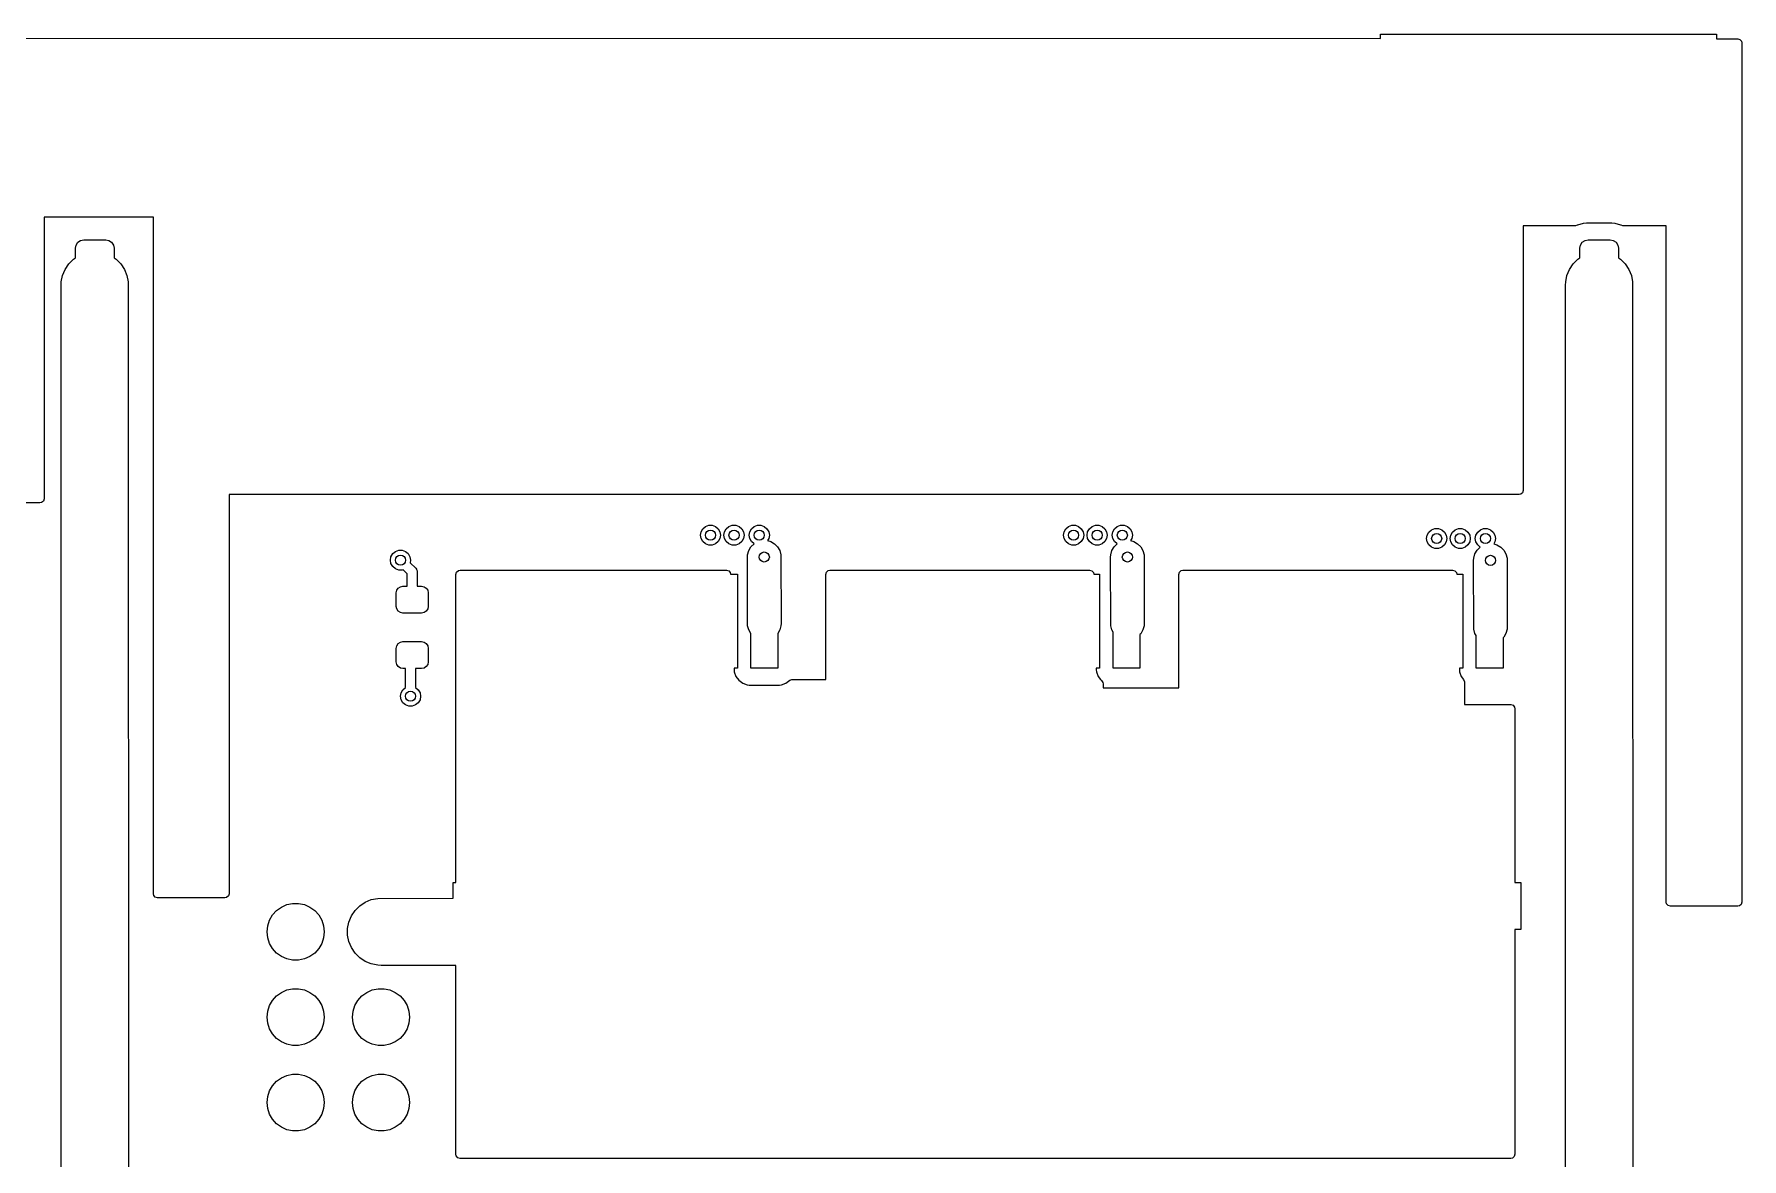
# Model space of a CAD drawing. Extents: x 40 to 339, y -158 to -43.
# Drawn here: x 288 to 338.8, y -135 to -101.5 of the extents above; entities that cross this region are included whole.
import ezdxf

# ---------------------------------------------------------------- set-up
doc = ezdxf.new("R2010")
doc.units = 0
doc.layers.add('BLACK', color=7, linetype='CONTINUOUS')

msp = doc.modelspace()

# ---------------------------------------------------------------- linework, layer by layer
at = {"layer": 'BLACK', "linetype": 'CONTINUOUS'}
for p, q in [((328, -101.682198), (328, -101.55)), ((328, -101.55), (338, -101.55)), ((338, -101.55), (338, -101.684831)), ((210.874026, -101.651362), (328, -101.682198)), ((338, -101.684831), (338.626035, -101.684996)), ((338.626035, -101.684996), (338.693067, -101.704698)), ((338.693067, -101.704698), (338.738808, -101.757514)), ((338.738808, -101.757514), (338.75, -101.808996)), ((338.75, -101.808996), (338.75, -127.376)), ((291.5, -107), (288.25, -107)), ((288.25, -107), (288.25, -115.376)), ((291.5, -127.126), (291.5, -107)), ((334.130997, -107.169308), (334.02822, -107.179807)), ((334.131015, -107.169307), (334.130997, -107.169308)), ((334.881027, -107.169307), (334.131015, -107.169307)), ((334.983812, -107.179807), (334.881027, -107.169307)), ((289.336661, -107.688837), (289.432332, -107.669807)), ((289.432332, -107.669807), (290.082332, -107.669807)), ((290.082332, -107.669807), (290.178003, -107.688837)), ((333.802187, -107.25), (332.25, -107.25)), ((332.25, -107.25), (332.25, -115.126)), ((333.85387, -107.235334), (333.802187, -107.25)), ((333.855135, -107.238047), (333.85387, -107.235334)), ((333.861685, -107.234992), (333.855135, -107.238047)), ((334.028217, -107.179808), (333.861685, -107.234992)), ((334.02822, -107.179807), (334.028217, -107.179808)), ((334.085346, -107.688837), (334.181017, -107.669807)), ((334.181017, -107.669807), (334.831017, -107.669807)), ((334.831017, -107.669807), (334.926688, -107.688837)), ((334.983814, -107.179808), (334.983812, -107.179807)), ((335.150351, -107.234993), (334.983814, -107.179808)), ((335.150353, -107.234994), (335.150351, -107.234993)), ((335.156899, -107.238047), (335.150353, -107.234994)), ((335.158163, -107.235334), (335.156899, -107.238047)), ((335.209847, -107.25), (335.158163, -107.235334)), ((336.5, -107.25), (335.209847, -107.25)), ((336.5, -127.376), (336.5, -107.25)), ((289.182332, -107.919807), (289.201362, -107.824136)), ((289.182332, -108.207111), (289.182332, -107.919807)), ((289.201362, -107.824136), (289.255555, -107.74303)), ((289.255555, -107.74303), (289.336661, -107.688837)), ((290.178003, -107.688837), (290.259109, -107.74303)), ((290.259109, -107.74303), (290.313302, -107.824136)), ((290.313302, -107.824136), (290.332332, -107.919807)), ((290.332332, -107.919807), (290.332332, -108.207111)), ((333.931017, -107.919807), (333.950047, -107.824136)), ((333.931017, -108.207111), (333.931017, -107.919807)), ((333.950047, -107.824136), (334.00424, -107.74303)), ((334.00424, -107.74303), (334.085346, -107.688837)), ((334.926688, -107.688837), (335.007794, -107.74303)), ((335.007794, -107.74303), (335.061987, -107.824136)), ((335.061987, -107.824136), (335.081017, -107.919807)), ((335.081017, -107.919807), (335.081017, -108.207111)), ((288.800392, -108.729522), (288.875411, -108.54841)), ((288.875411, -108.54841), (288.984322, -108.385414)), ((288.984322, -108.385414), (289.122939, -108.246797)), ((289.122939, -108.246797), (289.182332, -108.207111)), ((290.332332, -108.207111), (290.391725, -108.246797)), ((290.391725, -108.246797), (290.530342, -108.385414)), ((290.530342, -108.385414), (290.639253, -108.54841)), ((290.639253, -108.54841), (290.714272, -108.729522)), ((333.549077, -108.729522), (333.624096, -108.54841)), ((333.624096, -108.54841), (333.733007, -108.385414)), ((333.733007, -108.385414), (333.871624, -108.246797)), ((333.871624, -108.246797), (333.931017, -108.207111)), ((335.081017, -108.207111), (335.14041, -108.246797)), ((335.14041, -108.246797), (335.279027, -108.385414)), ((335.279027, -108.385414), (335.387938, -108.54841)), ((335.387938, -108.54841), (335.462957, -108.729522)), ((288.757332, -109.019807), (288.762147, -108.92179)), ((288.761977, -148.418958), (288.757332, -109.019807)), ((288.762147, -108.92179), (288.800392, -108.729522)), ((290.714272, -108.729522), (290.752517, -108.92179)), ((290.752517, -108.92179), (290.757174, -148.420182)), ((333.506017, -109.019807), (333.510832, -108.92179)), ((333.510276, -148.446415), (333.506017, -109.019807)), ((333.510832, -108.92179), (333.549077, -108.729522)), ((335.462957, -108.729522), (335.501202, -108.92179)), ((335.501202, -108.92179), (335.505471, -148.44764)), ((332.126, -115.25), (293.75, -115.25)), ((293.75, -115.25), (293.75, -127.126)), ((332.177511, -115.238794), (332.126, -115.25)), ((332.230315, -115.193039), (332.177511, -115.238794)), ((332.25, -115.126), (332.230315, -115.193039)), ((288.126, -115.5), (249, -115.5)), ((288.177511, -115.488794), (288.126, -115.5)), ((288.230315, -115.443039), (288.177511, -115.488794)), ((288.25, -115.376), (288.230315, -115.443039)), ((307.790424, -116.354201), (307.842519, -116.263971)), ((307.842519, -116.263971), (307.922332, -116.196999)), ((307.922332, -116.196999), (308.020238, -116.161365)), ((308.020238, -116.161365), (308.124426, -116.161365)), ((308.124426, -116.161365), (308.222332, -116.196999)), ((308.222332, -116.196999), (308.302145, -116.263971)), ((308.302145, -116.263971), (308.35424, -116.354201)), ((308.490424, -116.354201), (308.542519, -116.263971)), ((308.542519, -116.263971), (308.622332, -116.196999)), ((308.622332, -116.196999), (308.720238, -116.161365)), ((308.720238, -116.161365), (308.824426, -116.161365)), ((308.824426, -116.161365), (308.922332, -116.196999)), ((308.922332, -116.196999), (309.002145, -116.263971)), ((309.002145, -116.263971), (309.05424, -116.354201)), ((309.240424, -116.354201), (309.292519, -116.263971)), ((309.292519, -116.263971), (309.372332, -116.196999)), ((309.372332, -116.196999), (309.470238, -116.161365)), ((309.470238, -116.161365), (309.574426, -116.161365)), ((309.574426, -116.161365), (309.672332, -116.196999)), ((309.672332, -116.196999), (309.752145, -116.263971)), ((309.752145, -116.263971), (309.80424, -116.354201)), ((318.590424, -116.354201), (318.642519, -116.263971)), ((318.642519, -116.263971), (318.722332, -116.196999)), ((318.722332, -116.196999), (318.820238, -116.161365)), ((318.820238, -116.161365), (318.924426, -116.161365)), ((318.924426, -116.161365), (319.022332, -116.196999)), ((319.022332, -116.196999), (319.102145, -116.263971)), ((319.102145, -116.263971), (319.15424, -116.354201)), ((319.290424, -116.354201), (319.342519, -116.263971)), ((319.342519, -116.263971), (319.422332, -116.196999)), ((319.422332, -116.196999), (319.520238, -116.161365)), ((319.520238, -116.161365), (319.624426, -116.161365)), ((319.624426, -116.161365), (319.722332, -116.196999)), ((319.722332, -116.196999), (319.802145, -116.263971)), ((319.802145, -116.263971), (319.85424, -116.354201)), ((320.040424, -116.354201), (320.092519, -116.263971)), ((320.092519, -116.263971), (320.172332, -116.196999)), ((320.172332, -116.196999), (320.270238, -116.161365)), ((320.270238, -116.161365), (320.374426, -116.161365)), ((320.374426, -116.161365), (320.472332, -116.196999)), ((320.472332, -116.196999), (320.552145, -116.263971)), ((320.552145, -116.263971), (320.60424, -116.354201)), ((329.442519, -116.363971), (329.522332, -116.296999)), ((329.522332, -116.296999), (329.620238, -116.261365)), ((329.620238, -116.261365), (329.724426, -116.261365)), ((329.724426, -116.261365), (329.822332, -116.296999)), ((329.822332, -116.296999), (329.902145, -116.363971)), ((330.142519, -116.363971), (330.222332, -116.296999)), ((330.222332, -116.296999), (330.320238, -116.261365)), ((330.320238, -116.261365), (330.424426, -116.261365)), ((330.424426, -116.261365), (330.522332, -116.296999)), ((330.522332, -116.296999), (330.602145, -116.363971)), ((330.892519, -116.363971), (330.972332, -116.296999)), ((330.972332, -116.296999), (331.070238, -116.261365)), ((331.070238, -116.261365), (331.174426, -116.261365)), ((331.174426, -116.261365), (331.272332, -116.296999)), ((331.272332, -116.296999), (331.352145, -116.363971)), ((307.772332, -116.456807), (307.790424, -116.354201)), ((307.790424, -116.559413), (307.772332, -116.456807)), ((307.842519, -116.649643), (307.790424, -116.559413)), ((307.922332, -116.716615), (307.842519, -116.649643)), ((308.020238, -116.752249), (307.922332, -116.716615)), ((308.124426, -116.752249), (308.020238, -116.752249)), ((308.222332, -116.716615), (308.124426, -116.752249)), ((308.302145, -116.649643), (308.222332, -116.716615)), ((308.35424, -116.559413), (308.302145, -116.649643)), ((308.35424, -116.354201), (308.372332, -116.456807)), ((308.372332, -116.456807), (308.35424, -116.559413)), ((308.472332, -116.456807), (308.490424, -116.354201)), ((308.490424, -116.559413), (308.472332, -116.456807)), ((308.542519, -116.649643), (308.490424, -116.559413)), ((308.622332, -116.716615), (308.542519, -116.649643)), ((308.720238, -116.752249), (308.622332, -116.716615)), ((308.824426, -116.752249), (308.720238, -116.752249)), ((308.922332, -116.716615), (308.824426, -116.752249)), ((309.002145, -116.649643), (308.922332, -116.716615)), ((309.05424, -116.559413), (309.002145, -116.649643)), ((309.05424, -116.354201), (309.072332, -116.456807)), ((309.072332, -116.456807), (309.05424, -116.559413)), ((309.210392, -116.915465), (309.275655, -116.802426)), ((309.222332, -116.456807), (309.240424, -116.354201)), ((309.240424, -116.559413), (309.222332, -116.456807)), ((309.292519, -116.649643), (309.240424, -116.559413)), ((309.275655, -116.802426), (309.366423, -116.711657)), ((309.366423, -116.711657), (309.292519, -116.649643)), ((309.80424, -116.559413), (309.769474, -116.619627)), ((309.769474, -116.619627), (309.863674, -116.644867)), ((309.80424, -116.354201), (309.822332, -116.456807)), ((309.822332, -116.456807), (309.80424, -116.559413)), ((309.863674, -116.644867), (309.976713, -116.71013)), ((309.976713, -116.71013), (310.069009, -116.802426)), ((310.069009, -116.802426), (310.134272, -116.915465)), ((318.572332, -116.456807), (318.590424, -116.354201)), ((318.590424, -116.559413), (318.572332, -116.456807)), ((318.642519, -116.649643), (318.590424, -116.559413)), ((318.722332, -116.716615), (318.642519, -116.649643)), ((318.820238, -116.752249), (318.722332, -116.716615)), ((318.924426, -116.752249), (318.820238, -116.752249)), ((319.022332, -116.716615), (318.924426, -116.752249)), ((319.102145, -116.649643), (319.022332, -116.716615)), ((319.15424, -116.559413), (319.102145, -116.649643)), ((319.15424, -116.354201), (319.172332, -116.456807)), ((319.172332, -116.456807), (319.15424, -116.559413)), ((319.272332, -116.456807), (319.290424, -116.354201)), ((319.290424, -116.559413), (319.272332, -116.456807)), ((319.342519, -116.649643), (319.290424, -116.559413)), ((319.422332, -116.716615), (319.342519, -116.649643)), ((319.520238, -116.752249), (319.422332, -116.716615)), ((319.624426, -116.752249), (319.520238, -116.752249)), ((319.722332, -116.716615), (319.624426, -116.752249)), ((319.802145, -116.649643), (319.722332, -116.716615)), ((319.85424, -116.559413), (319.802145, -116.649643)), ((319.85424, -116.354201), (319.872332, -116.456807)), ((319.872332, -116.456807), (319.85424, -116.559413)), ((320.010392, -116.915465), (320.075655, -116.802426)), ((320.022332, -116.456807), (320.040424, -116.354201)), ((320.040424, -116.559413), (320.022332, -116.456807)), ((320.092519, -116.649643), (320.040424, -116.559413)), ((320.075655, -116.802426), (320.166423, -116.711657)), ((320.166423, -116.711657), (320.092519, -116.649643)), ((320.60424, -116.559413), (320.569474, -116.619627)), ((320.569474, -116.619627), (320.663674, -116.644867)), ((320.60424, -116.354201), (320.622332, -116.456807)), ((320.622332, -116.456807), (320.60424, -116.559413)), ((320.663674, -116.644867), (320.776713, -116.71013)), ((320.776713, -116.71013), (320.869009, -116.802426)), ((320.869009, -116.802426), (320.934272, -116.915465)), ((329.372332, -116.556807), (329.390424, -116.454201)), ((329.390424, -116.659413), (329.372332, -116.556807)), ((329.390424, -116.454201), (329.442519, -116.363971)), ((329.442519, -116.749643), (329.390424, -116.659413)), ((329.522332, -116.816615), (329.442519, -116.749643)), ((329.620238, -116.852249), (329.522332, -116.816615)), ((329.822332, -116.816615), (329.724426, -116.852249)), ((329.902145, -116.749643), (329.822332, -116.816615)), ((329.902145, -116.363971), (329.95424, -116.454201)), ((329.95424, -116.659413), (329.902145, -116.749643)), ((329.95424, -116.454201), (329.972332, -116.556807)), ((329.972332, -116.556807), (329.95424, -116.659413)), ((330.072332, -116.556807), (330.090424, -116.454201)), ((330.090424, -116.659413), (330.072332, -116.556807)), ((330.090424, -116.454201), (330.142519, -116.363971)), ((330.142519, -116.749643), (330.090424, -116.659413)), ((330.222332, -116.816615), (330.142519, -116.749643)), ((330.320238, -116.852249), (330.222332, -116.816615)), ((330.522332, -116.816615), (330.424426, -116.852249)), ((330.602145, -116.749643), (330.522332, -116.816615)), ((330.602145, -116.363971), (330.65424, -116.454201)), ((330.65424, -116.659413), (330.602145, -116.749643)), ((330.65424, -116.454201), (330.672332, -116.556807)), ((330.672332, -116.556807), (330.65424, -116.659413)), ((330.822332, -116.556807), (330.840424, -116.454201)), ((330.840424, -116.659413), (330.822332, -116.556807)), ((330.840424, -116.454201), (330.892519, -116.363971)), ((330.892519, -116.749643), (330.840424, -116.659413)), ((330.875655, -116.902426), (330.966423, -116.811657)), ((330.966423, -116.811657), (330.892519, -116.749643)), ((331.352145, -116.363971), (331.40424, -116.454201)), ((331.40424, -116.659413), (331.369474, -116.719627)), ((331.369474, -116.719627), (331.463674, -116.744867)), ((331.40424, -116.454201), (331.422332, -116.556807)), ((331.422332, -116.556807), (331.40424, -116.659413)), ((331.463674, -116.744867), (331.576713, -116.81013)), ((331.576713, -116.81013), (331.669009, -116.902426)), ((298.55, -117.2), (298.568092, -117.097394)), ((298.568092, -117.302606), (298.55, -117.2)), ((298.568092, -117.097394), (298.620187, -117.007164)), ((298.620187, -117.392836), (298.568092, -117.302606)), ((298.620187, -117.007164), (298.7, -116.940192)), ((298.7, -116.940192), (298.797906, -116.904558)), ((298.797906, -116.904558), (298.902094, -116.904558)), ((298.902094, -116.904558), (299, -116.940192)), ((299, -116.940192), (299.079813, -117.007164)), ((299.079813, -117.007164), (299.131908, -117.097394)), ((299.131908, -117.097394), (299.15, -117.2)), ((299.15, -117.2), (299.136551, -117.276272)), ((299.136551, -117.276272), (299.306066, -117.443934)), ((309.172332, -117.106807), (309.17661, -117.041544)), ((309.17661, -119.15207), (309.172332, -117.106807)), ((309.17661, -117.041544), (309.210392, -116.915465)), ((310.134272, -116.915465), (310.168054, -117.041544)), ((310.168054, -117.041544), (310.172332, -119.086807)), ((319.972332, -117.106807), (319.97661, -117.041544)), ((319.97661, -119.15207), (319.972332, -117.106807)), ((319.97661, -117.041544), (320.010392, -116.915465)), ((320.934272, -116.915465), (320.968054, -117.041544)), ((320.968054, -117.041544), (320.972332, -119.086807)), ((329.724426, -116.852249), (329.620238, -116.852249)), ((330.424426, -116.852249), (330.320238, -116.852249)), ((330.772332, -117.206807), (330.77661, -117.141544)), ((330.77661, -119.25207), (330.772332, -117.206807)), ((330.77661, -117.141544), (330.810392, -117.015465)), ((330.810392, -117.015465), (330.875655, -116.902426)), ((331.669009, -116.902426), (331.734272, -117.015465)), ((331.734272, -117.015465), (331.768054, -117.141544)), ((331.768054, -117.141544), (331.772332, -119.186807)), ((298.7, -117.459808), (298.620187, -117.392836)), ((298.797906, -117.495442), (298.7, -117.459808)), ((298.902094, -117.495442), (298.797906, -117.495442)), ((298.926443, -117.486579), (298.902094, -117.495442)), ((299.050198, -117.608981), (298.926443, -117.486579)), ((299.051434, -117.975), (299.050198, -117.608981)), ((299.306066, -117.443934), (299.324721, -117.466665)), ((299.324721, -117.466665), (299.327747, -117.473971)), ((299.327747, -117.473971), (299.347118, -117.520736)), ((299.347118, -117.520736), (299.348651, -117.975)), ((300.5, -117.624), (300.519685, -117.556961)), ((300.5, -126.788057), (300.5, -117.624)), ((300.519685, -117.556961), (300.572489, -117.511206)), ((300.572489, -117.511206), (300.624, -117.5)), ((300.624, -117.5), (308.547832, -117.5)), ((308.547832, -117.5), (308.614871, -117.519685)), ((308.614871, -117.519685), (308.660626, -117.572489)), ((308.660626, -117.572489), (308.670539, -117.618057)), ((308.670539, -117.618057), (308.872332, -117.618057)), ((308.872332, -117.618057), (308.872332, -118.418057)), ((311.5, -117.624), (311.519685, -117.556961)), ((311.5, -120.75), (311.5, -117.624)), ((311.519685, -117.556961), (311.572489, -117.511206)), ((311.572489, -117.511206), (311.624, -117.5)), ((311.624, -117.5), (319.347832, -117.5)), ((319.347832, -117.5), (319.414871, -117.519685)), ((319.414871, -117.519685), (319.460626, -117.572489)), ((319.460626, -117.572489), (319.470539, -117.618057)), ((319.470539, -117.618057), (319.647332, -117.618057)), ((319.647332, -117.618057), (319.647332, -118.418057)), ((322, -117.624), (322.019685, -117.556961)), ((322, -121), (322, -117.624)), ((322.019685, -117.556961), (322.072489, -117.511206)), ((322.072489, -117.511206), (322.124, -117.5)), ((322.124, -117.5), (330.147832, -117.5)), ((330.147832, -117.5), (330.214871, -117.519685)), ((330.214871, -117.519685), (330.260626, -117.572489)), ((330.260626, -117.572489), (330.270539, -117.618057)), ((330.270539, -117.618057), (330.447332, -117.618057)), ((330.447332, -117.618057), (330.447332, -118.418057)), ((298.725, -118.175), (298.740224, -118.098463)), ((298.725, -118.575), (298.725, -118.175)), ((298.740224, -118.098463), (298.783579, -118.033579)), ((298.783579, -118.033579), (298.848463, -117.990224)), ((298.848463, -117.990224), (298.925, -117.975)), ((298.925, -117.975), (299.051434, -117.975)), ((299.348651, -117.975), (299.475, -117.975)), ((299.475, -117.975), (299.551537, -117.990224)), ((299.551537, -117.990224), (299.616421, -118.033579)), ((299.616421, -118.033579), (299.659776, -118.098463)), ((299.659776, -118.098463), (299.675, -118.175)), ((299.675, -118.175), (299.675, -118.575)), ((298.740224, -118.651537), (298.725, -118.575)), ((298.783579, -118.716421), (298.740224, -118.651537)), ((298.848463, -118.759776), (298.783579, -118.716421)), ((298.925, -118.775), (298.848463, -118.759776)), ((299.475, -118.775), (298.925, -118.775)), ((299.551537, -118.759776), (299.475, -118.775)), ((299.616421, -118.716421), (299.551537, -118.759776)), ((299.659776, -118.651537), (299.616421, -118.716421)), ((299.675, -118.575), (299.659776, -118.651537)), ((308.872332, -118.418057), (308.872332, -120.418057)), ((319.647332, -118.418057), (319.647332, -120.418057)), ((330.447332, -118.418057), (330.447332, -120.418057)), ((309.210392, -119.278149), (309.17661, -119.15207)), ((309.272332, -119.385432), (309.210392, -119.278149)), ((310.134272, -119.278149), (310.072332, -119.385432)), ((310.168054, -119.15207), (310.134272, -119.278149)), ((310.172332, -119.086807), (310.168054, -119.15207)), ((320.010392, -119.278149), (319.97661, -119.15207)), ((320.047332, -119.342131), (320.010392, -119.278149)), ((320.047332, -120.418057), (320.047332, -119.342131)), ((320.934272, -119.278149), (320.869009, -119.391188)), ((320.968054, -119.15207), (320.934272, -119.278149)), ((320.972332, -119.086807), (320.968054, -119.15207)), ((330.810392, -119.378149), (330.77661, -119.25207)), ((331.768054, -119.25207), (331.734272, -119.378149)), ((331.772332, -119.186807), (331.768054, -119.25207)), ((298.725, -119.825), (298.740224, -119.748463)), ((298.725, -120.225), (298.725, -119.825)), ((298.740224, -119.748463), (298.783579, -119.683579)), ((298.783579, -119.683579), (298.848463, -119.640224)), ((298.848463, -119.640224), (298.925, -119.625)), ((298.925, -119.625), (299.475, -119.625)), ((299.475, -119.625), (299.551537, -119.640224)), ((299.551537, -119.640224), (299.616421, -119.683579)), ((299.616421, -119.683579), (299.659776, -119.748463)), ((299.659776, -119.748463), (299.675, -119.825)), ((299.675, -119.825), (299.675, -120.225)), ((309.272332, -120.418057), (309.272332, -119.385432)), ((310.072332, -119.385432), (310.072332, -120.418057)), ((320.869009, -119.391188), (320.847332, -119.412865)), ((320.847332, -119.412865), (320.847332, -120.418057)), ((330.847332, -119.442131), (330.810392, -119.378149)), ((330.847332, -120.418057), (330.847332, -119.442131)), ((331.669009, -119.491188), (331.647332, -119.512865)), ((331.647332, -119.512865), (331.647332, -120.418057)), ((331.734272, -119.378149), (331.669009, -119.491188)), ((298.740224, -120.301537), (298.725, -120.225)), ((298.783579, -120.366421), (298.740224, -120.301537)), ((298.848463, -120.409776), (298.783579, -120.366421)), ((299.616421, -120.366421), (299.551537, -120.409776)), ((299.659776, -120.301537), (299.616421, -120.366421)), ((299.675, -120.225), (299.659776, -120.301537)), ((298.925, -120.425), (298.848463, -120.409776)), ((299.000838, -120.425), (298.925, -120.425)), ((299.002188, -120.989395), (299.000838, -120.425)), ((299.475, -120.425), (299.298026, -120.425)), ((299.298026, -120.425), (299.299377, -120.989965)), ((299.551537, -120.409776), (299.475, -120.425)), ((308.872332, -120.418057), (308.771832, -120.418057)), ((308.771832, -120.418057), (308.771832, -120.465927)), ((308.771832, -120.465927), (308.771833, -120.465933)), ((308.771833, -120.465933), (308.77824, -120.52554)), ((308.77824, -120.52554), (308.828534, -120.660385)), ((308.828534, -120.660385), (308.828538, -120.660392)), ((308.828538, -120.660392), (308.914784, -120.775601)), ((308.914784, -120.775601), (308.914787, -120.775604)), ((308.914787, -120.775604), (309.029996, -120.86185)), ((309.029996, -120.86185), (309.030003, -120.861854)), ((309.030003, -120.861854), (309.164849, -120.912148)), ((310.072332, -120.418057), (309.272332, -120.418057)), ((310.179815, -120.912148), (310.314663, -120.861853)), ((310.314663, -120.861853), (310.429878, -120.775603)), ((310.429878, -120.775602), (310.43104, -120.774733)), ((310.429878, -120.775603), (310.429878, -120.775602)), ((310.43104, -120.774733), (310.496504, -120.750316)), ((310.496504, -120.750316), (310.505351, -120.75)), ((310.505351, -120.75), (311.5, -120.75)), ((319.647332, -120.418057), (319.546832, -120.418057)), ((319.546832, -120.418057), (319.546832, -120.465927)), ((319.546832, -120.465927), (319.546833, -120.465933)), ((319.546833, -120.465933), (319.55324, -120.52554)), ((319.55324, -120.52554), (319.603534, -120.660385)), ((319.603534, -120.660385), (319.603538, -120.660392)), ((319.603538, -120.660392), (319.670856, -120.750316)), ((319.670856, -120.750316), (319.689786, -120.775603)), ((319.689786, -120.775603), (319.700312, -120.783482)), ((319.700312, -120.783482), (319.742182, -120.839414)), ((319.742182, -120.839414), (319.75, -120.882748)), ((319.75, -120.882748), (319.75, -121)), ((320.847332, -120.418057), (320.047332, -120.418057)), ((330.447332, -120.418057), (330.346832, -120.418057)), ((330.346832, -120.418057), (330.346832, -120.465927)), ((330.346832, -120.465927), (330.346833, -120.465933)), ((330.346833, -120.465933), (330.35324, -120.52554)), ((330.35324, -120.52554), (330.403534, -120.660385)), ((330.403534, -120.660385), (330.403535, -120.660387)), ((330.403535, -120.660387), (330.475267, -120.756208)), ((330.475267, -120.756208), (330.499684, -120.821672)), ((330.499684, -120.821672), (330.5, -120.830519)), ((330.5, -120.830519), (330.5, -121.5)), ((331.647332, -120.418057), (330.847332, -120.418057)), ((298.85, -121.25), (298.868092, -121.147394)), ((298.868092, -121.352606), (298.85, -121.25)), ((298.868092, -121.147394), (298.920187, -121.057164)), ((298.920187, -121.442836), (298.868092, -121.352606)), ((298.920187, -121.057164), (299, -120.990192)), ((299, -120.990192), (299.002188, -120.989395)), ((299.299377, -120.989965), (299.3, -120.990192)), ((299.3, -120.990192), (299.379813, -121.057164)), ((299.379813, -121.057164), (299.431908, -121.147394)), ((299.431908, -121.352606), (299.379813, -121.442836)), ((299.431908, -121.147394), (299.45, -121.25)), ((299.45, -121.25), (299.431908, -121.352606)), ((309.164849, -120.912148), (309.164848, -120.912148)), ((309.164848, -120.912148), (309.171776, -120.912892)), ((309.171776, -120.912892), (309.224459, -120.918557)), ((309.224459, -120.918557), (310.120204, -120.918556)), ((310.120204, -120.918556), (310.179815, -120.912148)), ((319.75, -121), (322, -121)), ((299, -121.509808), (298.920187, -121.442836)), ((299.097906, -121.545442), (299, -121.509808)), ((299.202094, -121.545442), (299.097906, -121.545442)), ((299.3, -121.509808), (299.202094, -121.545442)), ((299.379813, -121.442836), (299.3, -121.509808)), ((330.5, -121.5), (331.876, -121.5)), ((331.876, -121.5), (331.943039, -121.519685)), ((331.943039, -121.519685), (331.988794, -121.572489)), ((331.988794, -121.572489), (332, -121.624)), ((332, -121.624), (332, -126.788057)), ((300.422332, -127.261042), (300.422332, -126.788057)), ((300.422332, -126.788057), (300.5, -126.788057)), ((332, -126.788057), (332.172332, -126.788057)), ((332.172332, -126.788057), (332.172332, -128.188057)), ((291.511206, -127.177511), (291.5, -127.126)), ((291.556961, -127.230315), (291.511206, -127.177511)), ((291.624, -127.25), (291.556961, -127.230315)), ((293.626, -127.25), (291.624, -127.25)), ((293.677511, -127.238794), (293.626, -127.25)), ((293.730315, -127.193039), (293.677511, -127.238794)), ((293.75, -127.126), (293.730315, -127.193039)), ((295.307332, -127.521935), (295.469668, -127.449659)), ((295.469668, -127.449659), (295.643483, -127.412713)), ((295.643483, -127.412713), (295.821181, -127.412713)), ((295.821181, -127.412713), (295.994996, -127.449659)), ((295.994996, -127.449659), (296.157332, -127.521935)), ((297.499322, -127.623664), (297.637939, -127.485047)), ((297.637939, -127.485047), (297.800935, -127.376136)), ((297.800935, -127.376136), (297.982047, -127.301117)), ((297.982047, -127.301117), (298.174315, -127.262872)), ((298.174315, -127.262872), (300.422332, -127.261042)), ((336.511206, -127.427511), (336.5, -127.376)), ((336.556961, -127.480315), (336.511206, -127.427511)), ((336.624, -127.5), (336.556961, -127.480315)), ((338.677511, -127.488794), (338.626, -127.5)), ((338.730315, -127.443039), (338.677511, -127.488794)), ((338.75, -127.376), (338.730315, -127.443039)), ((294.900907, -128.081332), (294.955818, -127.912331)), ((294.955818, -127.912331), (295.044668, -127.75844)), ((295.044668, -127.75844), (295.163571, -127.626384)), ((295.163571, -127.626384), (295.307332, -127.521935)), ((296.157332, -127.521935), (296.301093, -127.626384)), ((296.301093, -127.626384), (296.419996, -127.75844)), ((296.419996, -127.75844), (296.508846, -127.912331)), ((296.508846, -127.912331), (296.563757, -128.081332)), ((297.277147, -128.16004), (297.315392, -127.967772)), ((297.315392, -127.967772), (297.390411, -127.78666)), ((297.390411, -127.78666), (297.499322, -127.623664)), ((338.626, -127.5), (336.624, -127.5)), ((294.882332, -128.258057), (294.900907, -128.081332)), ((294.900907, -128.434782), (294.882332, -128.258057)), ((294.955818, -128.603783), (294.900907, -128.434782)), ((296.563757, -128.434782), (296.508846, -128.603783)), ((296.563757, -128.081332), (296.582332, -128.258057)), ((296.582332, -128.258057), (296.563757, -128.434782)), ((297.277147, -128.356074), (297.277147, -128.16004)), ((297.315392, -128.548342), (297.277147, -128.356074)), ((332.172332, -128.188057), (332, -128.188057)), ((332, -128.188057), (332, -134.876)), ((295.044668, -128.757674), (294.955818, -128.603783)), ((295.163571, -128.88973), (295.044668, -128.757674)), ((295.307332, -128.994179), (295.163571, -128.88973)), ((295.469668, -129.066455), (295.307332, -128.994179)), ((296.157332, -128.994179), (295.994996, -129.066455)), ((296.301093, -128.88973), (296.157332, -128.994179)), ((296.419996, -128.757674), (296.301093, -128.88973)), ((296.508846, -128.603783), (296.419996, -128.757674)), ((297.390411, -128.729454), (297.315392, -128.548342)), ((297.499322, -128.89245), (297.390411, -128.729454)), ((297.637939, -129.031067), (297.499322, -128.89245)), ((295.643483, -129.103401), (295.469668, -129.066455)), ((295.821181, -129.103401), (295.643483, -129.103401)), ((295.994996, -129.066455), (295.821181, -129.103401)), ((297.800935, -129.139978), (297.637939, -129.031067)), ((297.982047, -129.214997), (297.800935, -129.139978)), ((298.174315, -129.253242), (297.982047, -129.214997)), ((298.272332, -129.258057), (298.174315, -129.253242)), ((300.5, -129.256244), (298.272332, -129.258057)), ((300.5, -134.876), (300.5, -129.256244)), ((295.307332, -130.061935), (295.469668, -129.989659)), ((295.469668, -129.989659), (295.643483, -129.952713)), ((295.643483, -129.952713), (295.821181, -129.952713)), ((295.821181, -129.952713), (295.994996, -129.989659)), ((295.994996, -129.989659), (296.157332, -130.061935)), ((297.847332, -130.061935), (298.009668, -129.989659)), ((298.009668, -129.989659), (298.183483, -129.952713)), ((298.183483, -129.952713), (298.361181, -129.952713)), ((298.361181, -129.952713), (298.534996, -129.989659)), ((298.534996, -129.989659), (298.697332, -130.061935)), ((294.900907, -130.621332), (294.955818, -130.452331)), ((294.955818, -130.452331), (295.044668, -130.29844)), ((295.044668, -130.29844), (295.163571, -130.166384)), ((295.163571, -130.166384), (295.307332, -130.061935)), ((296.157332, -130.061935), (296.301093, -130.166384)), ((296.301093, -130.166384), (296.419996, -130.29844)), ((296.419996, -130.29844), (296.508846, -130.452331)), ((296.508846, -130.452331), (296.563757, -130.621332)), ((297.440907, -130.621332), (297.495818, -130.452331)), ((297.495818, -130.452331), (297.584668, -130.29844)), ((297.584668, -130.29844), (297.703571, -130.166384)), ((297.703571, -130.166384), (297.847332, -130.061935)), ((298.697332, -130.061935), (298.841093, -130.166384)), ((298.841093, -130.166384), (298.959996, -130.29844)), ((298.959996, -130.29844), (299.048846, -130.452331)), ((299.048846, -130.452331), (299.103757, -130.621332)), ((294.882332, -130.798057), (294.900907, -130.621332)), ((294.900907, -130.974782), (294.882332, -130.798057)), ((294.955818, -131.143783), (294.900907, -130.974782)), ((296.563757, -130.974782), (296.508846, -131.143783)), ((296.563757, -130.621332), (296.582332, -130.798057)), ((296.582332, -130.798057), (296.563757, -130.974782)), ((297.422332, -130.798057), (297.440907, -130.621332)), ((297.440907, -130.974782), (297.422332, -130.798057)), ((297.495818, -131.143783), (297.440907, -130.974782)), ((299.103757, -130.974782), (299.048846, -131.143783)), ((299.103757, -130.621332), (299.122332, -130.798057)), ((299.122332, -130.798057), (299.103757, -130.974782)), ((295.044668, -131.297674), (294.955818, -131.143783)), ((295.163571, -131.42973), (295.044668, -131.297674)), ((295.307332, -131.534179), (295.163571, -131.42973)), ((295.469668, -131.606455), (295.307332, -131.534179)), ((296.157332, -131.534179), (295.994996, -131.606455)), ((296.301093, -131.42973), (296.157332, -131.534179)), ((296.419996, -131.297674), (296.301093, -131.42973)), ((296.508846, -131.143783), (296.419996, -131.297674)), ((297.584668, -131.297674), (297.495818, -131.143783)), ((297.703571, -131.42973), (297.584668, -131.297674)), ((297.847332, -131.534179), (297.703571, -131.42973)), ((298.009668, -131.606455), (297.847332, -131.534179)), ((298.697332, -131.534179), (298.534996, -131.606455)), ((298.841093, -131.42973), (298.697332, -131.534179)), ((298.959996, -131.297674), (298.841093, -131.42973)), ((299.048846, -131.143783), (298.959996, -131.297674)), ((295.643483, -131.643401), (295.469668, -131.606455)), ((295.821181, -131.643401), (295.643483, -131.643401)), ((295.994996, -131.606455), (295.821181, -131.643401)), ((298.183483, -131.643401), (298.009668, -131.606455)), ((298.361181, -131.643401), (298.183483, -131.643401)), ((298.534996, -131.606455), (298.361181, -131.643401)), ((295.307332, -132.601935), (295.469668, -132.529659)), ((295.469668, -132.529659), (295.643483, -132.492713)), ((295.643483, -132.492713), (295.821181, -132.492713)), ((295.821181, -132.492713), (295.994996, -132.529659)), ((295.994996, -132.529659), (296.157332, -132.601935)), ((297.847332, -132.601935), (298.009668, -132.529659)), ((298.009668, -132.529659), (298.183483, -132.492713)), ((298.183483, -132.492713), (298.361181, -132.492713)), ((298.361181, -132.492713), (298.534996, -132.529659)), ((298.534996, -132.529659), (298.697332, -132.601935)), ((294.900907, -133.161332), (294.955818, -132.992331)), ((294.955818, -132.992331), (295.044668, -132.83844)), ((295.044668, -132.83844), (295.163571, -132.706384)), ((295.163571, -132.706384), (295.307332, -132.601935)), ((296.157332, -132.601935), (296.301093, -132.706384)), ((296.301093, -132.706384), (296.419996, -132.83844)), ((296.419996, -132.83844), (296.508846, -132.992331)), ((296.508846, -132.992331), (296.563757, -133.161332)), ((297.440907, -133.161332), (297.495818, -132.992331)), ((297.495818, -132.992331), (297.584668, -132.83844)), ((297.584668, -132.83844), (297.703571, -132.706384)), ((297.703571, -132.706384), (297.847332, -132.601935)), ((298.697332, -132.601935), (298.841093, -132.706384)), ((298.841093, -132.706384), (298.959996, -132.83844)), ((298.959996, -132.83844), (299.048846, -132.992331)), ((299.048846, -132.992331), (299.103757, -133.161332)), ((294.882332, -133.338057), (294.900907, -133.161332)), ((294.900907, -133.514782), (294.882332, -133.338057)), ((294.955818, -133.683783), (294.900907, -133.514782)), ((296.563757, -133.514782), (296.508846, -133.683783)), ((296.563757, -133.161332), (296.582332, -133.338057)), ((296.582332, -133.338057), (296.563757, -133.514782)), ((297.422332, -133.338057), (297.440907, -133.161332)), ((297.440907, -133.514782), (297.422332, -133.338057)), ((297.495818, -133.683783), (297.440907, -133.514782)), ((299.103757, -133.514782), (299.048846, -133.683783)), ((299.103757, -133.161332), (299.122332, -133.338057)), ((299.122332, -133.338057), (299.103757, -133.514782)), ((295.044668, -133.837674), (294.955818, -133.683783)), ((295.163571, -133.96973), (295.044668, -133.837674)), ((295.307332, -134.074179), (295.163571, -133.96973)), ((295.469668, -134.146455), (295.307332, -134.074179)), ((296.157332, -134.074179), (295.994996, -134.146455)), ((296.301093, -133.96973), (296.157332, -134.074179)), ((296.419996, -133.837674), (296.301093, -133.96973)), ((296.508846, -133.683783), (296.419996, -133.837674)), ((297.584668, -133.837674), (297.495818, -133.683783)), ((297.703571, -133.96973), (297.584668, -133.837674)), ((297.847332, -134.074179), (297.703571, -133.96973)), ((298.009668, -134.146455), (297.847332, -134.074179)), ((298.697332, -134.074179), (298.534996, -134.146455)), ((298.841093, -133.96973), (298.697332, -134.074179)), ((298.959996, -133.837674), (298.841093, -133.96973)), ((299.048846, -133.683783), (298.959996, -133.837674)), ((295.643483, -134.183401), (295.469668, -134.146455)), ((295.821181, -134.183401), (295.643483, -134.183401)), ((295.994996, -134.146455), (295.821181, -134.183401)), ((298.183483, -134.183401), (298.009668, -134.146455)), ((298.361181, -134.183401), (298.183483, -134.183401)), ((298.534996, -134.146455), (298.361181, -134.183401)), ((300.511206, -134.927511), (300.5, -134.876)), ((300.556961, -134.980315), (300.511206, -134.927511)), ((300.624, -135), (300.556961, -134.980315)), ((331.876, -135), (300.624, -135)), ((331.927511, -134.988794), (331.876, -135)), ((331.980315, -134.943039), (331.927511, -134.988794)), ((332, -134.876), (331.980315, -134.943039))]:
    msp.add_line(p, q, dxfattribs=at)
at = {"layer": 'BLACK'}
for centre in [(308.072332, -116.456807), (308.772332, -116.456807), (309.522332, -116.456807), (318.872332, -116.456807), (319.572332, -116.456807), (320.322332, -116.456807), (329.672332, -116.556807), (330.372332, -116.556807), (331.122332, -116.556807), (298.85, -117.2), (309.672332, -117.106807), (320.472332, -117.106807), (331.272332, -117.206807), (299.15, -121.25)]:
    msp.add_circle(centre, 0.15, dxfattribs=at)

doc.saveas('drawing.dxf')
